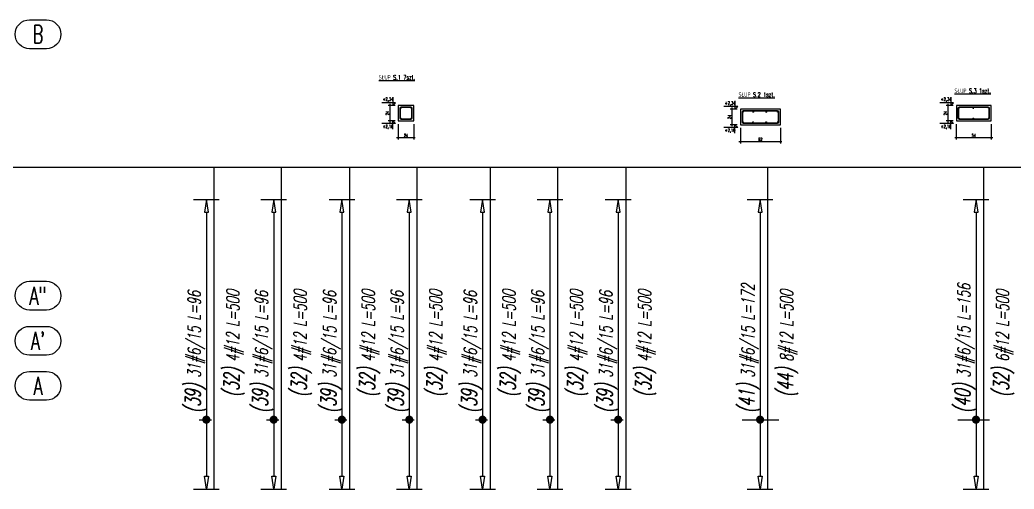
# Model space of a CAD drawing. Header units: millimetres. Extents: x -24587 to 37983, y -70862 to 338.
# Drawn here: x 28432 to 29975, y -56710 to -55981 of the extents above; entities that cross this region are included whole.
import ezdxf
from ezdxf.enums import TextEntityAlignment as Align

# ---------------------------------------------------------------- set-up
doc = ezdxf.new("R2010")
doc.units = ezdxf.units.MM
doc.header["$LTSCALE"] = 50
doc.linetypes.add('CENTER', pattern=[2, 1.25, -0.25, 0.25, -0.25])
doc.layers.get('Defpoints').update_dxf_attribs({"color": 251})
doc.layers.add('__NIEDRUK__', color=54, linetype='Continuous', plot=False)
for name, color, linetype in [('K-OSIE', 9, 'CENTER'), ('K-SCIANY', 2, 'Continuous'), ('K-TEXT 2.4mm', 71, 'Continuous'), ('K-TEXT 2.8mm', 101, 'Continuous'), ('K-TEXT 2mm', 254, 'Continuous'), ('K-UWAGI', 1, 'Continuous'), ('K-WYMIARY', 1, 'Continuous'), ('K-ZBROJ_06', 101, 'Continuous'), ('K-ZBROJ_12', 161, 'Continuous'), ('ZBROJA_PRET', 161, 'Continuous'), ('ZBROJA_ZASIEG', 253, 'Continuous'), ('ZBROJA_ZLICZAC', 125, 'Continuous')]:
    doc.layers.add(name, color=color, linetype=linetype)
doc.styles.add('STYL_ZBROJA', font='romanszb.shx', dxfattribs={"width": 0.65, "oblique": 12})
doc.styles.add('text 2.8mm', font='romans.shx', dxfattribs={"width": 0.65})
doc.styles.add('text 2mm', font='romans.shx', dxfattribs={"width": 0.65})
doc.styles.add('WYM1', font='romanszb.shx', dxfattribs={"width": 0.6})
doc.dimstyles.new('CM100', dxfattribs={"dimscale": 5, "dimtxt": 2, "dimasz": 1, "dimexe": 1, "dimexo": 2, "dimgap": 0.5, "dimtad": 1, "dimrnd": 0.5, "dimdsep": 46, "dimtxsty": 'WYM1', "dimblk": 'OBLIQUE', "dimcen": 0, "dimdle": 1, "dimclrd": 253, "dimclre": 251, "dimclrt": 30, "dimadec": 0, "dimazin": 0, "dimtfac": 1, "dimtix": 1, "dimtmove": 0, "dimatfit": 0, "dimfxl": 1, "dimtfillclr": 256, "dimtolj": 1, "dimarcsym": 0})

# ---------------------------------------------------------------- blocks, each defined once
blk = doc.blocks.new('A$C5f19c05e')
at = {"layer": 'K-TEXT 2.4mm'}
for points in [[(2650.5, -422.4, -1), (2650.5, -377.6), (2676.6, -377.6, -1), (2676.6, -422.4)], [(2650.5, -828.4, -1), (2650.5, -783.6), (2676.6, -783.6, -1), (2676.6, -828.4)], [(2650.5, -898.4, -1), (2650.5, -853.6), (2676.6, -853.6, -1), (2676.6, -898.4)], [(2650.5, -968.4, -1), (2650.5, -923.6), (2676.6, -923.6, -1), (2676.6, -968.4)]]:
    blk.add_lwpolyline(points, format="xyb", close=True, dxfattribs=at)
at = {"layer": 'K-TEXT 2.8mm', "style": 'text 2.8mm', "width": 0.65}
for s, p in [('B', (2663.6, -400)), ('A"', (2663.6, -806)), ("A'", (2663.6, -876)), ('A', (2663.6, -946))]:
    blk.add_text(s, height=28, dxfattribs=at).set_placement(p, align=Align.MIDDLE_CENTER)
blk = doc.blocks.new('_ArchTick')
at = {"color": 0, "linetype": 'ByBlock', "const_width": 0.15}
blk.add_lwpolyline([(-0.5, -0.5), (0.5, 0.5)], dxfattribs=at)
blk = doc.blocks.new('*D589')
at = {"layer": 'Defpoints', "color": 0, "transparency": 16777216}
for p in [(29019.3, -56138), (29043.3, -56138), (29019.3, -56164.4)]:
    blk.add_point(p, dxfattribs=at)
at = {"layer": 'K-WYMIARY', "color": 251, "lineweight": -2, "transparency": 16777216}
for p, q in [((29019.3, -56143), (29019.3, -56166.9)), ((29043.3, -56143), (29043.3, -56166.9))]:
    blk.add_line(p, q, dxfattribs=at)
at = {"layer": 'K-WYMIARY', "color": 253, "lineweight": -2, "transparency": 16777216}
blk.add_line((29045.8, -56164.4), (29016.8, -56164.4), dxfattribs=at)
at = {"layer": 'K-WYMIARY', "color": 253, "lineweight": -2, "transparency": 16777216, "xscale": 2.5, "yscale": 2.5, "zscale": 2.5, "rotation": 180}
blk.add_blockref('_ArchTick', (29019.3, -56164.4), dxfattribs=at)
at = {"layer": 'K-WYMIARY', "color": 253, "lineweight": -2, "transparency": 16777216, "xscale": 2.5, "yscale": 2.5, "zscale": 2.5}
blk.add_blockref('_ArchTick', (29043.3, -56164.4), dxfattribs=at)
at = {"layer": 'K-WYMIARY', "color": 30, "transparency": 16777216, "insert": (29031.3, -56160.7), "char_height": 5, "attachment_point": 5, "style": 'WYM1'}
blk.add_mtext('\\A1;24', dxfattribs=at)
blk = doc.blocks.new('A$C392df230')
h = blk.add_hatch()
h.set_pattern_fill('ANGLE', color=256, scale=0.025)
h.set_pattern_definition([(360, (-2880.4701, 5517.13781), (-5e-64, 0.174625), [0.127, -0.047625]), (90, (-2880.4701, 5517.13781), (-0.174625, 1e-17), [0.127, -0.047625])])
h.paths.add_polyline_path([(0.5, 0, 1), (-0.5, 0, 1)])
blk.add_circle((0, 0), 0.5)
blk = doc.blocks.new('*D588')
at = {"layer": 'Defpoints', "color": 0, "transparency": 16777216}
for p in [(29019.3, -56114), (29006.1, -56138), (29019.3, -56138)]:
    blk.add_point(p, dxfattribs=at)
at = {"layer": 'K-WYMIARY', "color": 251, "lineweight": -2, "transparency": 16777216}
for p, q in [((29014.3, -56114), (29003.6, -56114)), ((29014.3, -56138), (29003.6, -56138))]:
    blk.add_line(p, q, dxfattribs=at)
at = {"layer": 'K-WYMIARY', "color": 253, "lineweight": -2, "transparency": 16777216}
blk.add_line((29006.1, -56111.5), (29006.1, -56140.5), dxfattribs=at)
at = {"layer": 'K-WYMIARY', "color": 253, "lineweight": -2, "transparency": 16777216, "xscale": 2.5, "yscale": 2.5, "zscale": 2.5}
for p, rotation in [((29006.1, -56114), 90), ((29006.1, -56138), 270)]:
    blk.add_blockref('_ArchTick', p, dxfattribs=dict(at, rotation=rotation))
at = {"layer": 'K-WYMIARY', "color": 30, "transparency": 16777216, "insert": (29002.3, -56126), "char_height": 5, "attachment_point": 5, "rotation": 90, "style": 'WYM1'}
blk.add_mtext('\\A1;24', dxfattribs=at)
blk = doc.blocks.new('*D590')
at = {"layer": 'Defpoints', "color": 0, "transparency": 16777216}
for p in [(29885.5, -56138), (29939.5, -56138), (29885.5, -56164.4)]:
    blk.add_point(p, dxfattribs=at)
at = {"layer": 'K-WYMIARY', "color": 251, "lineweight": -2, "transparency": 16777216}
for p, q in [((29885.5, -56143), (29885.5, -56166.9)), ((29939.5, -56143), (29939.5, -56166.9))]:
    blk.add_line(p, q, dxfattribs=at)
at = {"layer": 'K-WYMIARY', "color": 253, "lineweight": -2, "transparency": 16777216}
blk.add_line((29942, -56164.4), (29883, -56164.4), dxfattribs=at)
at = {"layer": 'K-WYMIARY', "color": 253, "lineweight": -2, "transparency": 16777216, "xscale": 2.5, "yscale": 2.5, "zscale": 2.5, "rotation": 180}
blk.add_blockref('_ArchTick', (29885.5, -56164.4), dxfattribs=at)
at = {"layer": 'K-WYMIARY', "color": 253, "lineweight": -2, "transparency": 16777216, "xscale": 2.5, "yscale": 2.5, "zscale": 2.5}
blk.add_blockref('_ArchTick', (29939.5, -56164.4), dxfattribs=at)
at = {"layer": 'K-WYMIARY', "color": 30, "transparency": 16777216, "insert": (29912.5, -56160.7), "char_height": 5, "attachment_point": 5, "style": 'WYM1'}
blk.add_mtext('\\A1;54', dxfattribs=at)
blk = doc.blocks.new('*D591')
at = {"layer": 'Defpoints', "color": 0, "transparency": 16777216}
for p in [(29885.5, -56114), (29872.3, -56138), (29885.5, -56138)]:
    blk.add_point(p, dxfattribs=at)
at = {"layer": 'K-WYMIARY', "color": 251, "lineweight": -2, "transparency": 16777216}
for p, q in [((29880.5, -56114), (29869.8, -56114)), ((29880.5, -56138), (29869.8, -56138))]:
    blk.add_line(p, q, dxfattribs=at)
at = {"layer": 'K-WYMIARY', "color": 253, "lineweight": -2, "transparency": 16777216}
blk.add_line((29872.3, -56111.5), (29872.3, -56140.5), dxfattribs=at)
at = {"layer": 'K-WYMIARY', "color": 253, "lineweight": -2, "transparency": 16777216, "xscale": 2.5, "yscale": 2.5, "zscale": 2.5}
for p, rotation in [((29872.3, -56114), 90), ((29872.3, -56138), 270)]:
    blk.add_blockref('_ArchTick', p, dxfattribs=dict(at, rotation=rotation))
at = {"layer": 'K-WYMIARY', "color": 30, "transparency": 16777216, "insert": (29868.5, -56126), "char_height": 5, "attachment_point": 5, "rotation": 90, "style": 'WYM1'}
blk.add_mtext('\\A1;24', dxfattribs=at)
blk = doc.blocks.new('*D592')
at = {"layer": 'Defpoints', "color": 0, "transparency": 16777216}
for p in [(29550.4, -56143.9), (29612.4, -56143.9), (29550.4, -56170.4)]:
    blk.add_point(p, dxfattribs=at)
at = {"layer": 'K-WYMIARY', "color": 251, "lineweight": -2, "transparency": 16777216}
for p, q in [((29550.4, -56148.9), (29550.4, -56172.9)), ((29612.4, -56148.9), (29612.4, -56172.9))]:
    blk.add_line(p, q, dxfattribs=at)
at = {"layer": 'K-WYMIARY', "color": 253, "lineweight": -2, "transparency": 16777216}
blk.add_line((29614.9, -56170.4), (29547.9, -56170.4), dxfattribs=at)
at = {"layer": 'K-WYMIARY', "color": 253, "lineweight": -2, "transparency": 16777216, "xscale": 2.5, "yscale": 2.5, "zscale": 2.5, "rotation": 180}
blk.add_blockref('_ArchTick', (29550.4, -56170.4), dxfattribs=at)
at = {"layer": 'K-WYMIARY', "color": 253, "lineweight": -2, "transparency": 16777216, "xscale": 2.5, "yscale": 2.5, "zscale": 2.5}
blk.add_blockref('_ArchTick', (29612.4, -56170.4), dxfattribs=at)
at = {"layer": 'K-WYMIARY', "color": 30, "transparency": 16777216, "insert": (29581.4, -56166.6), "char_height": 5, "attachment_point": 5, "style": 'WYM1'}
blk.add_mtext('\\A1;62', dxfattribs=at)
blk = doc.blocks.new('*D593')
at = {"layer": 'Defpoints', "color": 0, "transparency": 16777216}
for p in [(29550.4, -56119.9), (29537.1, -56143.9), (29550.4, -56143.9)]:
    blk.add_point(p, dxfattribs=at)
at = {"layer": 'K-WYMIARY', "color": 251, "lineweight": -2, "transparency": 16777216}
for p, q in [((29545.4, -56119.9), (29534.6, -56119.9)), ((29545.4, -56143.9), (29534.6, -56143.9))]:
    blk.add_line(p, q, dxfattribs=at)
at = {"layer": 'K-WYMIARY', "color": 253, "lineweight": -2, "transparency": 16777216}
blk.add_line((29537.1, -56117.4), (29537.1, -56146.4), dxfattribs=at)
at = {"layer": 'K-WYMIARY', "color": 253, "lineweight": -2, "transparency": 16777216, "xscale": 2.5, "yscale": 2.5, "zscale": 2.5}
for p, rotation in [((29537.1, -56119.9), 90), ((29537.1, -56143.9), 270)]:
    blk.add_blockref('_ArchTick', p, dxfattribs=dict(at, rotation=rotation))
at = {"layer": 'K-WYMIARY', "color": 30, "transparency": 16777216, "insert": (29533.4, -56131.9), "char_height": 5, "attachment_point": 5, "rotation": 90, "style": 'WYM1'}
blk.add_mtext('\\A1;24', dxfattribs=at)

msp = doc.modelspace()

# ---------------------------------------------------------------- linework, layer by layer
at = {"layer": '__NIEDRUK__'}
for points in [[(29023.847, -56134.866), (29038.847, -56134.866, 0.41421356), (29040.247, -56133.466), (29040.247, -56118.466, 0.41421356), (29038.847, -56117.066), (29023.847, -56117.066, 0.41421356), (29022.447, -56118.466), (29022.447, -56133.466, 0.41421356)], [(29890.041, -56134.866), (29935.041, -56134.866, 0.41421356), (29936.441, -56133.466), (29936.441, -56118.466, 0.41421356), (29935.041, -56117.066), (29890.041, -56117.066, 0.41421356), (29888.641, -56118.466), (29888.641, -56133.466, 0.41421356)], [(29554.884, -56140.834), (29607.884, -56140.834, 0.41421356), (29609.284, -56139.434), (29609.284, -56124.434, 0.41421356), (29607.884, -56123.034), (29554.884, -56123.034, 0.41421356), (29553.484, -56124.434), (29553.484, -56139.434, 0.41421356)]]:
    msp.add_lwpolyline(points, format="xyb", close=True, dxfattribs=at)
at = {"layer": 'K-SCIANY'}
for points in [[(29019.347, -56137.966), (29043.347, -56137.966), (29043.347, -56113.966), (29019.347, -56113.966)], [(29550.384, -56143.934), (29612.384, -56143.934), (29612.384, -56119.934), (29550.384, -56119.934)], [(29885.541, -56137.966), (29939.541, -56137.966), (29939.541, -56113.966), (29885.541, -56113.966)]]:
    msp.add_lwpolyline(points, close=True, dxfattribs=at)
at = {"layer": 'K-TEXT 2mm', "lineweight": -2}
for points in [[(29010.905, -56100.882), (29010.905, -56113.966), (29015.098, -56109.773), (28993.753, -56109.773)], [(29541.942, -56106.849), (29541.942, -56119.934), (29546.135, -56115.741), (29524.79, -56115.741)], [(29877.099, -56100.882), (29877.099, -56113.966), (29881.292, -56109.773), (29859.948, -56109.773)], [(29010.905, -56151.051), (29010.905, -56137.966), (29015.098, -56142.159), (28993.753, -56142.159)], [(29877.099, -56151.051), (29877.099, -56137.966), (29881.292, -56142.159), (29859.948, -56142.159)], [(29541.942, -56157.018), (29541.942, -56143.934), (29546.135, -56148.127), (29524.79, -56148.127)]]:
    msp.add_lwpolyline(points, dxfattribs=at)
at = {"layer": 'K-UWAGI'}
msp.add_xline((28707.731, -56209.873), (1, 0), dxfattribs=at)
at = {"layer": 'K-ZBROJ_06'}
for points in [[(29023.847, -56135.466), (29038.847, -56135.466, 0.41421356), (29040.847, -56133.466), (29040.847, -56118.466, 0.41421356), (29038.847, -56116.466), (29023.847, -56116.466, 0.41421356), (29021.847, -56118.466), (29021.847, -56133.466, 0.41421356)], [(29554.884, -56141.434), (29607.884, -56141.434, 0.41421356), (29609.884, -56139.434), (29609.884, -56124.434, 0.41421356), (29607.884, -56122.434), (29554.884, -56122.434, 0.41421356), (29552.884, -56124.434), (29552.884, -56139.434, 0.41421356)], [(29890.041, -56135.466), (29935.041, -56135.466, 0.41421356), (29937.041, -56133.466), (29937.041, -56118.466, 0.41421356), (29935.041, -56116.466), (29890.041, -56116.466, 0.41421356), (29888.041, -56118.466), (29888.041, -56133.466, 0.41421356)]]:
    msp.add_lwpolyline(points, format="xyb", close=True, dxfattribs=at)
at = {"layer": 'ZBROJA_PRET'}
for p, q in [((28733.205, -56209.873), (28733.205, -56709.873)), ((28837.748, -56209.873), (28837.748, -56709.873)), ((28943.614, -56209.873), (28943.614, -56709.873)), ((29048.157, -56209.873), (29048.157, -56709.873)), ((29161.961, -56209.873), (29161.961, -56709.873)), ((29266.504, -56209.873), (29266.504, -56709.873)), ((29372.37, -56209.873), (29372.37, -56709.873)), ((29592.615, -56209.873), (29592.615, -56709.873)), ((29927.773, -56209.873), (29927.773, -56709.873)), ((28710.25, -56601.995), (28729.25, -56601.995)), ((28814.793, -56601.995), (28833.793, -56601.995)), ((28920.658, -56601.995), (28939.658, -56601.995)), ((29025.201, -56601.995), (29044.201, -56601.995)), ((29139.006, -56601.995), (29158.006, -56601.995)), ((29243.549, -56601.995), (29262.549, -56601.995)), ((29349.414, -56601.995), (29368.414, -56601.995)), ((29552.884, -56601.995), (29609.884, -56601.995)), ((29888.041, -56601.995), (29937.041, -56601.995))]:
    msp.add_line(p, q, dxfattribs=at)
at = {"layer": 'ZBROJA_ZASIEG'}
for p, q in [((28701.476, -56259.873), (28741.476, -56259.873)), ((28806.019, -56259.873), (28846.019, -56259.873)), ((28911.885, -56259.873), (28951.885, -56259.873)), ((29016.428, -56259.873), (29056.428, -56259.873)), ((29130.233, -56259.873), (29170.233, -56259.873)), ((29234.775, -56259.873), (29274.775, -56259.873)), ((29340.641, -56259.873), (29380.641, -56259.873)), ((29560.886, -56259.873), (29600.886, -56259.873)), ((29896.044, -56259.873), (29936.044, -56259.873)), ((28701.476, -56709.873), (28741.476, -56709.873)), ((28806.019, -56709.873), (28846.019, -56709.873)), ((28911.885, -56709.873), (28951.885, -56709.873)), ((29016.428, -56709.873), (29056.428, -56709.873)), ((29130.233, -56709.873), (29170.233, -56709.873)), ((29234.775, -56709.873), (29274.775, -56709.873)), ((29340.641, -56709.873), (29380.641, -56709.873)), ((29560.886, -56709.873), (29600.886, -56709.873)), ((29896.044, -56709.873), (29936.044, -56709.873))]:
    msp.add_line(p, q, dxfattribs=at)
for points in [[(28721.476, -56279.873), (28724.576, -56279.873), (28721.476, -56259.873), (28718.376, -56279.873), (28721.476, -56279.873), (28721.476, -56689.873), (28724.576, -56689.873), (28721.476, -56709.873), (28718.376, -56689.873), (28721.476, -56689.873)], [(28826.019, -56279.873), (28829.119, -56279.873), (28826.019, -56259.873), (28822.919, -56279.873), (28826.019, -56279.873), (28826.019, -56689.873), (28829.119, -56689.873), (28826.019, -56709.873), (28822.919, -56689.873), (28826.019, -56689.873)], [(28931.885, -56279.873), (28934.985, -56279.873), (28931.885, -56259.873), (28928.785, -56279.873), (28931.885, -56279.873), (28931.885, -56689.873), (28934.985, -56689.873), (28931.885, -56709.873), (28928.785, -56689.873), (28931.885, -56689.873)], [(29036.428, -56279.873), (29039.528, -56279.873), (29036.428, -56259.873), (29033.328, -56279.873), (29036.428, -56279.873), (29036.428, -56689.873), (29039.528, -56689.873), (29036.428, -56709.873), (29033.328, -56689.873), (29036.428, -56689.873)], [(29150.233, -56279.873), (29153.333, -56279.873), (29150.233, -56259.873), (29147.133, -56279.873), (29150.233, -56279.873), (29150.233, -56689.873), (29153.333, -56689.873), (29150.233, -56709.873), (29147.133, -56689.873), (29150.233, -56689.873)], [(29254.775, -56279.873), (29257.875, -56279.873), (29254.775, -56259.873), (29251.675, -56279.873), (29254.775, -56279.873), (29254.775, -56689.873), (29257.875, -56689.873), (29254.775, -56709.873), (29251.675, -56689.873), (29254.775, -56689.873)], [(29360.641, -56279.873), (29363.741, -56279.873), (29360.641, -56259.873), (29357.541, -56279.873), (29360.641, -56279.873), (29360.641, -56689.873), (29363.741, -56689.873), (29360.641, -56709.873), (29357.541, -56689.873), (29360.641, -56689.873)], [(29580.886, -56279.873), (29583.986, -56279.873), (29580.886, -56259.873), (29577.786, -56279.873), (29580.886, -56279.873), (29580.886, -56689.873), (29583.986, -56689.873), (29580.886, -56709.873), (29577.786, -56689.873), (29580.886, -56689.873)], [(29916.044, -56279.873), (29919.144, -56279.873), (29916.044, -56259.873), (29912.944, -56279.873), (29916.044, -56279.873), (29916.044, -56689.873), (29919.144, -56689.873), (29916.044, -56709.873), (29912.944, -56689.873), (29916.044, -56689.873)]]:
    msp.add_lwpolyline(points, dxfattribs=at)
at = {"layer": 'ZBROJA_ZASIEG', "const_width": 6.3}
for points in [[(28718.326, -56601.995, 1), (28724.626, -56601.995, 1)], [(28822.869, -56601.995, 1), (28829.169, -56601.995, 1)], [(28928.735, -56601.995, 1), (28935.035, -56601.995, 1)], [(29033.278, -56601.995, 1), (29039.578, -56601.995, 1)], [(29147.083, -56601.995, 1), (29153.383, -56601.995, 1)], [(29251.625, -56601.995, 1), (29257.925, -56601.995, 1)], [(29357.491, -56601.995, 1), (29363.791, -56601.995, 1)], [(29577.736, -56601.995, 1), (29584.036, -56601.995, 1)], [(29912.894, -56601.995, 1), (29919.194, -56601.995, 1)]]:
    msp.add_lwpolyline(points, format="xyb", close=True, dxfattribs=at)

# ---------------------------------------------------------------- block references
at = {"layer": 'K-OSIE'}
msp.add_blockref('A$C5f19c05e', (25796.64, -55603.46), dxfattribs=at)
at = {"layer": 'K-ZBROJ_12', "xscale": -1, "rotation": 180}
for p in [(29023.176, -56117.907), (29889.37, -56117.907), (29911.874, -56117.907), (29554.213, -56123.874), (29570.041, -56123.874), (29590.319, -56123.874)]:
    msp.add_blockref('A$C392df230', p, dxfattribs=at)
at = {"layer": 'K-ZBROJ_12', "rotation": 180}
for p in [(29039.518, -56117.907), (29935.712, -56117.907), (29608.555, -56123.874)]:
    msp.add_blockref('A$C392df230', p, dxfattribs=at)
at = {"layer": 'K-ZBROJ_12'}
for p in [(29023.176, -56134.026), (29889.37, -56134.026), (29911.874, -56134.026), (29554.213, -56139.994), (29570.041, -56139.994), (29590.319, -56139.994)]:
    msp.add_blockref('A$C392df230', p, dxfattribs=at)
at = {"layer": 'K-ZBROJ_12', "xscale": -1}
for p in [(29039.518, -56134.026), (29935.712, -56134.026), (29608.555, -56139.994)]:
    msp.add_blockref('A$C392df230', p, dxfattribs=at)

# ---------------------------------------------------------------- texts
at = {"layer": 'K-TEXT 2.8mm', "style": 'text 2.8mm', "width": 0.65}
for s, p in [('%%USŁUP S.1 7szt.', (28989.011, -56073.936)), ('%%USŁUP S.3 1szt.', (29882.624, -56094.728)), ('%%USŁUP S.2 1szt.', (29547.467, -56100.695))]:
    msp.add_text(s, height=7, dxfattribs=at).set_placement(p)
at = {"layer": 'K-TEXT 2mm', "lineweight": -2, "style": 'text 2mm', "width": 0.65}
for s, p in [('+2,34', (28995.192, -56106.887)), ('+2,34', (29861.387, -56106.887)), ('+2,34', (29526.229, -56112.855)), ('+2,10', (28995.192, -56149.093)), ('+2,10', (29526.229, -56155.061)), ('+2,10', (29861.387, -56149.093))]:
    msp.add_text(s, height=5, dxfattribs=at).set_placement(p)
at = {"layer": 'ZBROJA_ZLICZAC', "char_height": 20, "attachment_point": 7, "rotation": 90, "style": 'STYL_ZBROJA'}
for s, insert in [('\\H24;\\C71;\\H20;\\C256;\\H24;\\C71;(32)\\H20;\\C256; 4#12 L=500', (28780.621, -56566.568)), ('\\H24;\\C71;\\H20;\\C256;\\H24;\\C71;(32)\\H20;\\C256; 4#12 L=500', (28885.164, -56566.568)), ('\\H24;\\C71;\\H20;\\C256;\\H24;\\C71;(32)\\H20;\\C256; 4#12 L=500', (28991.029, -56566.568)), ('\\H24;\\C71;\\H20;\\C256;\\H24;\\C71;(32)\\H20;\\C256; 4#12 L=500', (29095.572, -56566.568)), ('\\H24;\\C71;\\H20;\\C256;\\H24;\\C71;(32)\\H20;\\C256; 4#12 L=500', (29209.377, -56566.568)), ('\\H24;\\C71;\\H20;\\C256;\\H24;\\C71;(32)\\H20;\\C256; 4#12 L=500', (29313.92, -56566.568)), ('\\H24;\\C71;\\H20;\\C256;\\H24;\\C71;(32)\\H20;\\C256; 4#12 L=500', (29419.786, -56566.568)), ('\\H24;\\C71;\\H20;\\C256;\\H24;\\C71;(41)\\H20;\\C256; 31#6/15 L=172', (29580.027, -56591.359)), ('\\H24;\\C71;\\H20;\\C256;\\H24;\\C71;(44)\\H20;\\C256; 8#12 L=500', (29640.031, -56566.568)), ('\\H24;\\C71;\\H20;\\C256;\\H24;\\C71;(40)\\H20;\\C256; 31#6/15 L=156', (29915.184, -56591.359)), ('\\H24;\\C71;\\H20;\\C256;\\H24;\\C71;(32)\\H20;\\C256; 6#12 L=500', (29975.188, -56566.568)), ('\\H24;\\C71;\\H20;\\C256;\\H24;\\C71;(39)\\H20;\\C256; 31#6/15 L=96', (28720.617, -56591.359)), ('\\H24;\\C71;\\H20;\\C256;\\H24;\\C71;(39)\\H20;\\C256; 31#6/15 L=96', (28825.16, -56591.359)), ('\\H24;\\C71;\\H20;\\C256;\\H24;\\C71;(39)\\H20;\\C256; 31#6/15 L=96', (28931.025, -56591.359)), ('\\H24;\\C71;\\H20;\\C256;\\H24;\\C71;(39)\\H20;\\C256; 31#6/15 L=96', (29035.568, -56591.359)), ('\\H24;\\C71;\\H20;\\C256;\\H24;\\C71;(39)\\H20;\\C256; 31#6/15 L=96', (29149.373, -56591.359)), ('\\H24;\\C71;\\H20;\\C256;\\H24;\\C71;(39)\\H20;\\C256; 31#6/15 L=96', (29253.916, -56591.359)), ('\\H24;\\C71;\\H20;\\C256;\\H24;\\C71;(39)\\H20;\\C256; 31#6/15 L=96', (29359.782, -56591.359))]:
    msp.add_mtext(s, dxfattribs=dict(at, insert=insert))

# ---------------------------------------------------------------- dimensions: what is measured, and where the dimension line sits
at = {"layer": 'K-WYMIARY'}
for base, p1, p2, picture, middle in [((29006.063, -56137.966), (29019.347, -56113.966), (29019.347, -56137.966), '*D588', (29002.313, -56125.966)), ((29537.1, -56143.934), (29550.384, -56119.934), (29550.384, -56143.934), '*D593', (29533.35, -56131.934)), ((29872.258, -56137.966), (29885.541, -56113.966), (29885.541, -56137.966), '*D591', (29868.508, -56125.966))]:
    dim = msp.add_linear_dim(base=base, p1=p1, p2=p2, angle=90, dimstyle='CM100', override={"dimscale": 2.5, "dimblk": 'ArchTick'}, dxfattribs=at)
    dim.commit()
    dim.dimension.update_dxf_attribs({"geometry": picture, "text_midpoint": middle})
for base, p1, p2, picture, middle in [((29019.347, -56164.402), (29043.347, -56137.966), (29019.347, -56137.966), '*D589', (29031.347, -56160.652)), ((29885.541, -56164.402), (29939.541, -56137.966), (29885.541, -56137.966), '*D590', (29912.541, -56160.652)), ((29550.384, -56170.369), (29612.384, -56143.934), (29550.384, -56143.934), '*D592', (29581.384, -56166.619))]:
    dim = msp.add_linear_dim(base=base, p1=p1, p2=p2, dimstyle='CM100', override={"dimscale": 2.5, "dimblk": 'ArchTick'}, dxfattribs=at)
    dim.commit()
    dim.dimension.update_dxf_attribs({"geometry": picture, "text_midpoint": middle})

doc.saveas('drawing.dxf')
